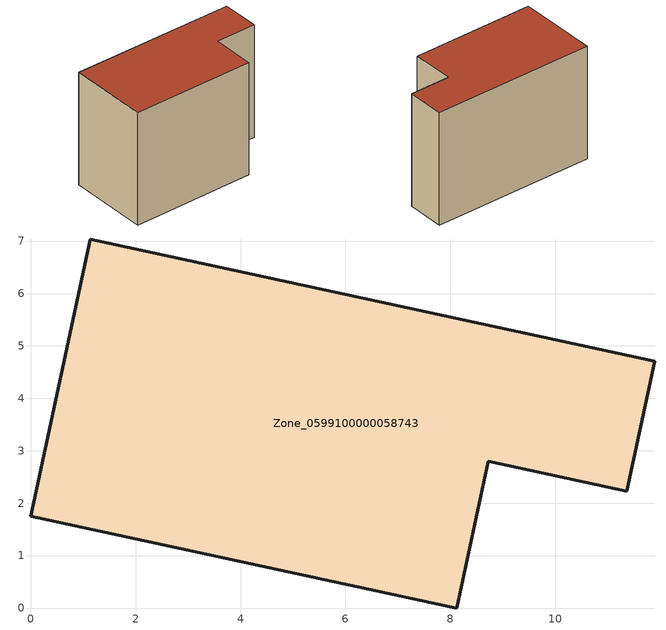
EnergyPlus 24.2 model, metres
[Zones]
Zone_0599100000058743
 floor ground (C_G): 0,1.75 1.13,7.04 11.9,4.71 11.37,2.23 8.73,2.8 8.13,0 z0
 wall outside (C_F): 1.13,7.04 0,1.75 8.13,0 8.73,2.8 11.37,2.23 11.9,4.71 1.13,7.04 z0:7.87
 roof outside (C_R): 11.9,4.71 1.13,7.04 0,1.75 8.13,0 8.73,2.8 11.37,2.23 z7.87
[BUILDING]
Pand.0599100000058743: North Axis=0; Terrain=City; Loads Convergence Tolerance Value=0.04; Temperature Convergence Tolerance Value=0.4; Solar Distribution=FullExterior; Maximum Number of Warmup Days=25; Minimum Number of Warmup Days=1
[Site:Location]
Rotterdam.The.Hague.AP_ZH_NLD Design_Conditions: Latitude=51.96; Longitude=4.45; Time Zone=1; Elevation=-4.5
[SITE:GROUNDTEMPERATURE:BUILDINGSURFACE]
18, 18, 18, 18, 18, 18, 18, 18, 18, 18, 18, 18
[MATERIAL] Thermal Absorptance=0.9; Solar Absorptance=0.7; Visible Absorptance=0.7
Name | Roughness | Thickness | Conductivity | Density | Specific Heat
G.TI.1975-1991 | MediumSmooth | 0.15 | 0.288461 | 540 | 1210
F.TI.1975-1991 | Rough | 0.3 | 0.230769 | 1920 | 840
R.TI.1975-1991 | MediumRough | 0.2 | 0.153846 | 1500 | 1000
[CONSTRUCTION]
C_G: G.TI.1975-1991
C_F: F.TI.1975-1991
C_R: R.TI.1975-1991
[ZONE]
Zone_0599100000058743: Type=1; Multiplier=1; Ceiling Height=Autocalculate; Volume=Autocalculate; Floor Area=autocalculate; Part of Total Floor Area=Yes
[ZONEINFILTRATION:DESIGNFLOWRATE]
Infil_Zone_0599100000058743: Zone or ZoneList or Space or SpaceList=Zone_0599100000058743; Schedule=AlwaysOn; Design Flow Rate Calculation Method=Flow/Area; Flow Rate per Floor Area=0.003; Constant Term Coefficient=1; Temperature Term Coefficient=0; Velocity Term Coefficient=0; Velocity Squared Term Coefficient=0
[HVACTEMPLATE:ZONE:IDEALLOADSAIRSYSTEM]
Zone_0599100000058743: Maximum Heating Supply Air Temperature=50; Minimum Cooling Supply Air Temperature=13; Maximum Heating Supply Air Humidity Ratio=0.0156; Minimum Cooling Supply Air Humidity Ratio=0.0077; Heating Limit=NoLimit; Cooling Limit=NoLimit; Dehumidification Control Type=ConstantSensibleHeatRatio; Cooling Sensible Heat Ratio=0.7; Dehumidification Setpoint=60; Humidification Control Type=None; Humidification Setpoint=30; Outdoor Air Method=None; Outdoor Air Flow Rate per Person=0.00944; Outdoor Air Flow Rate per Zone Floor Area=0; Outdoor Air Flow Rate per Zone=0; Demand Controlled Ventilation Type=None; Outdoor Air Economizer Type=NoEconomizer; Heat Recovery Type=None; Sensible Heat Recovery Effectiveness=0.7; Latent Heat Recovery Effectiveness=0.65
[ZONECONTROL:THERMOSTAT]
ThermostatControl_Zone_0599100000058743: Zone or ZoneList=Zone_0599100000058743; Control Type Schedule=DualSetpointControlType; Control 1=Thermostat_Zone_0599100000058743; Temperature Difference Between Cutout And Setpoint=0
[THERMOSTATSETPOINT:DUALSETPOINT]
Thermostat_Zone_0599100000058743: Heating Setpoint Temperature Schedule=HeatingSetpoint_Zone_0599100000058743; Cooling Setpoint Temperature Schedule=CoolingSetpoint_Zone_0599100000058743
[SCHEDULE:COMPACT]
HeatingSetpoint_Zone_0599100000058743: Through: 12/31, For: AllDays, Until: 24:00, 21
CoolingSetpoint_Zone_0599100000058743: Through: 12/31, For: AllDays, Until: 24:00, 24
DualSetpointControlType: Through: 12/31, For: AllDays, Until: 24:00, 4
AlwaysOn: Through: 12/31, For: AllDays, Until: 24:00, 1
